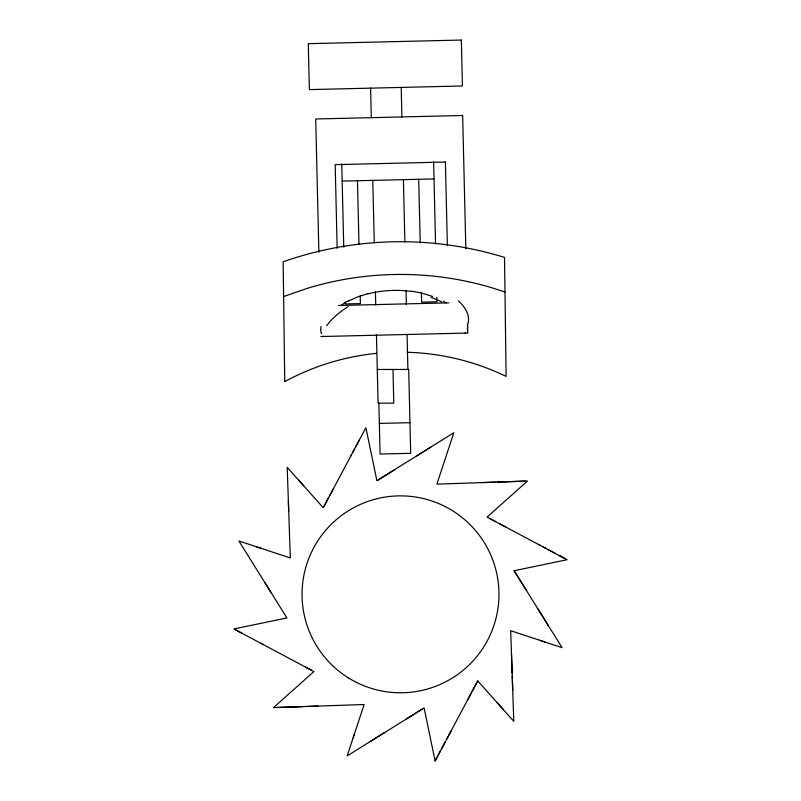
<?xml version="1.0" encoding="UTF-8"?>
<svg xmlns="http://www.w3.org/2000/svg" width="801" height="801" viewBox="0 0 801 801"><rect width="100%" height="100%" fill="white"/><g stroke="black" fill="none" stroke-linecap="round" stroke-linejoin="round"><path stroke-width="1.2" d="M320.991 326.508L320.71 329.521M353.151 737.781L354.412 733.956M323.904 506.542L328.7 497.521M350.738 456.159L351.409 454.898M526.017 589.836L514.102 570.733L567.118 559.719L487.088 517.086L527.489 481.041L436.865 484.144L453.837 432.73L376.901 480.72L365.887 427.704L323.264 507.744L287.219 467.333L290.312 557.967L238.898 540.995L286.898 617.931L233.882 628.945L313.912 671.568L273.511 707.613L364.135 704.51L347.163 755.934L424.099 707.934L435.113 760.95L440.47 750.887M448.75 735.338L451.013 731.093M471.989 691.724L477.736 680.91L513.781 721.321L510.688 630.697L562.102 647.669L514.102 570.733M435.113 760.95L477.736 680.91M329.962 495.148L333.446 488.63M352.921 452.054L354.543 449.001M355.674 446.878L359.429 439.849M441.571 748.805L445.326 741.776M446.457 739.653L448.079 736.61M467.554 700.034L471.038 693.516M341.006 305.421L343.789 303.649M378.092 479.979L394.813 469.556M416.35 456.109L430.798 447.098M370.202 741.556L384.65 732.545M406.187 719.108L422.908 708.675M348.605 300.956L357.606 296.941L367.729 293.667M283.614 296.56L307.834 288.16A319.889 319.889 0 0 1 492.114 287.839L504.98 291.985M482.973 482.572L495.028 482.152M305.972 706.512L318.027 706.092M497.091 482.082L525.216 481.121M277.306 707.483L302.538 706.632M445.386 162.042L335.178 164.656L337.161 248.32M342.177 181.106L434.012 178.933M338.513 305.481L448.72 302.868M320.871 336.53L467.814 333.046L467.474 324.215M379.354 423.419L409.962 422.688M377.291 369.461L408.68 369.461M411.594 291.143L421.376 293.006L432.64 296.43M256.23 546.713L261.466 548.445M539.534 640.219L544.77 641.941M489.491 518.367L495.509 521.571M538.362 544.4L540.244 545.401M559.158 555.483L565.656 558.938M235.344 629.716L241.842 633.17M260.756 643.253L262.638 644.264M305.491 667.093L311.509 670.287M499.684 523.794L506.202 527.268M542.778 546.753L545.831 548.375M547.944 549.506L554.973 553.261M443.364 301.286L446.227 302.918M298.513 479.999L303.729 485.847M496.99 702.497L503.058 709.296M537.972 608.98L548.485 625.841M264.901 582.677L270.878 592.249M511.509 654.757L512.129 672.96M512.24 676.114L512.73 690.232M288.37 501.176L288.71 511.168M465.822 248.781L462.658 115.494L315.714 118.979L318.878 252.265M445.376 161.602L447.369 245.707M433.611 161.792L435.554 243.904M436.815 297.301L436.925 301.787L421.616 302.147L421.386 292.275M418.703 179.294L420.215 242.913M408.7 369.461L410.683 453.306L380.075 454.027L378.873 403.143M401.211 87.419L401.912 116.996M403.404 179.654L404.885 242.092M406.037 290.793L406.357 304.53M407.068 334.498L407.899 369.461M392.981 369.461L393.782 403.143L378.092 403.143L376.45 334.758M370.603 88.15L371.304 117.727M372.785 180.385L374.267 242.823M375.419 291.394L375.739 305.021M357.476 180.746L358.988 244.365M360.21 295.919L360.39 303.599L345.091 303.959L345.041 302.047M341.767 163.965L343.739 247.209M458.332 300.916A87.86 38.428 4.1 0 1 467.894 324.145M326.778 325.687A88.02 31.64 -17.4 0 1 348.235 306.493M465.481 332.715A78.158 27.835 16.2 0 1 465.161 333.116M467.634 326.027A78.158 27.835 16.2 0 1 467.343 328.871M431.058 297.361A75.634 34.093 2.5 0 1 441.681 301.947M367.929 293.887A60.946 31.75 -1.2 0 1 411.434 291.424M343.499 303.549A77.357 35.624 -4.5 0 1 348.305 300.836M323.534 336.47A78.158 27.835 -18.9 0 1 323.204 336.09M321.642 333.657A78.158 27.835 -18.9 0 1 320.73 329.511M376.58 353.351A242.162 242.162 0 0 0 285.476 381.236L284.745 381.626L283.154 261.807A352.62 352.62 0 0 1 501.486 256.48L504.52 257.401L506.102 376.41A242.162 242.162 0 0 0 407.238 352.27M461.346 40.05L308.285 43.675L309.376 89.602L462.437 85.967L461.346 40.05M348.595 677.996A98.463 98.463 0 0 0 498.913 597.446A98.463 98.463 0 0 0 353.992 507.544A98.463 98.463 0 0 0 348.595 677.996"/></g></svg>
